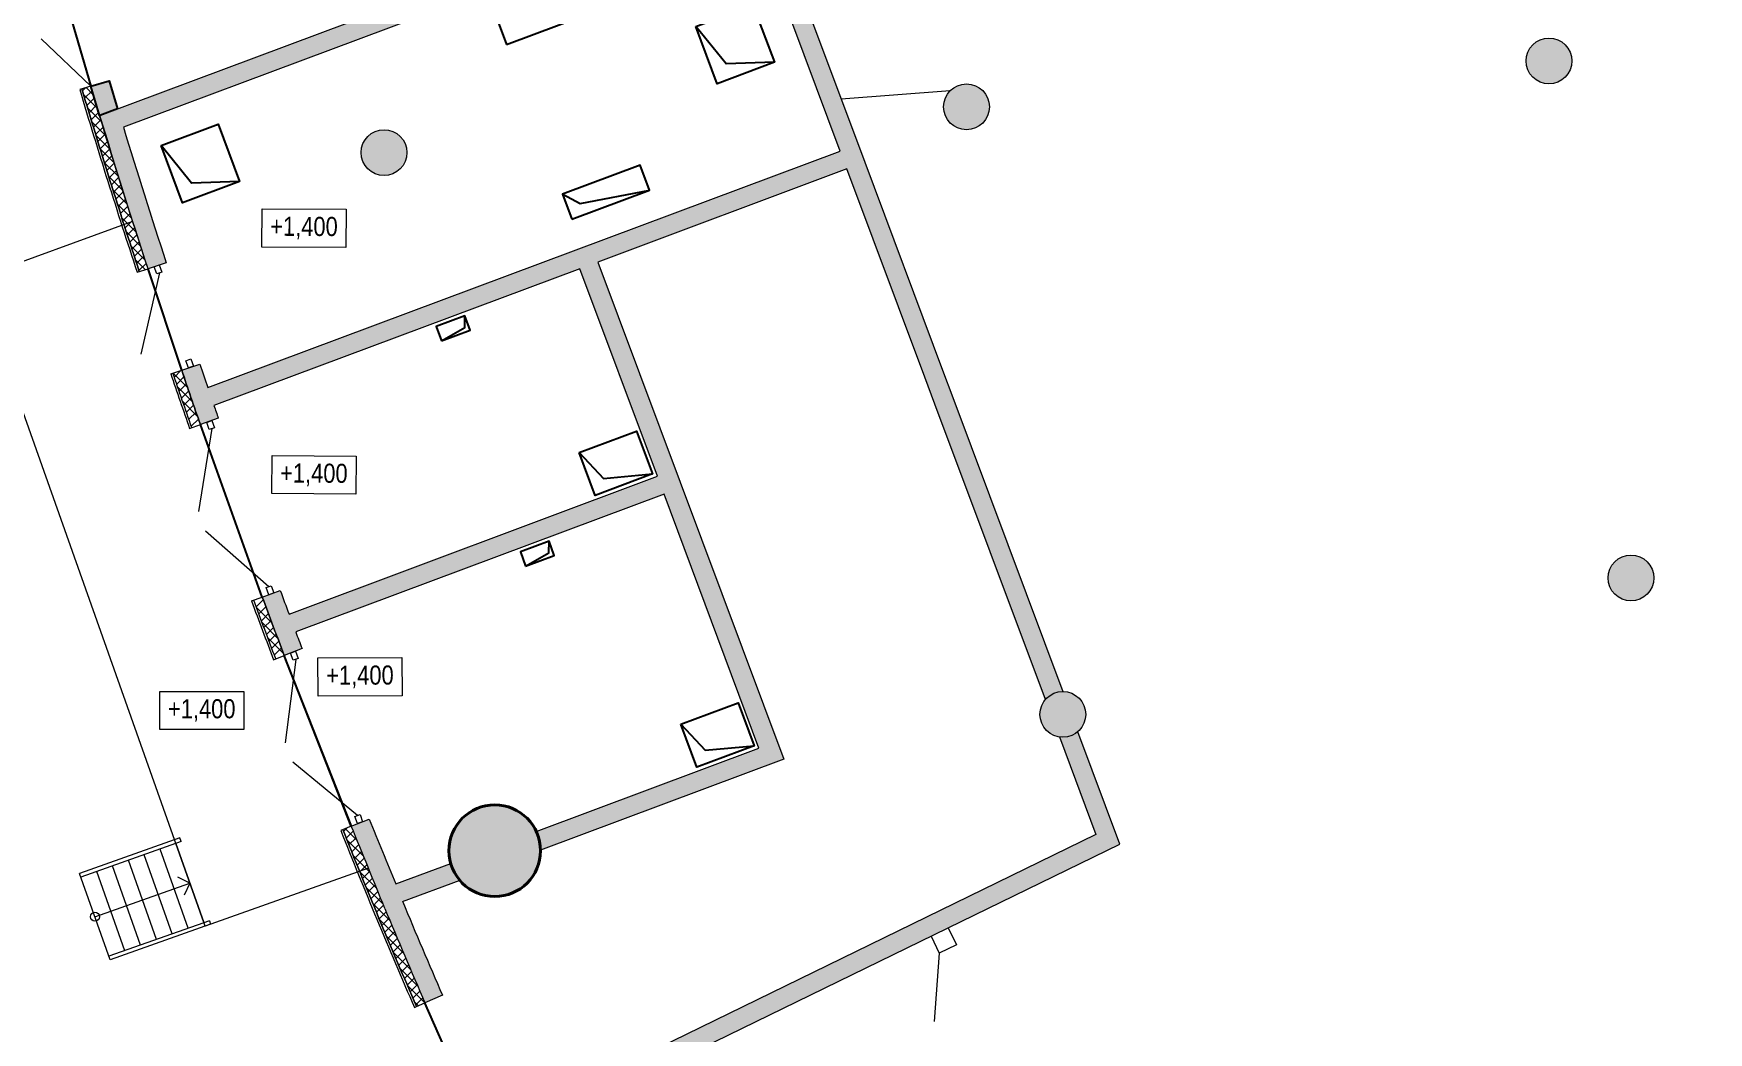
# Model space of a CAD drawing. Header units: millimetres. Extents: x 72919 to 485785, y -53256 to 338519.
# Drawn here: x 158212 to 180142, y 88263 to 101347 of the extents above; entities that cross this region are included whole.
import ezdxf

# ---------------------------------------------------------------- set-up
doc = ezdxf.new("R2010")
doc.units = ezdxf.units.MM
for name, color, linetype, lineweight in [('door', 177, 'Continuous', 9), ('gr', 251, 'Continuous', 40), ('h', 7, 'Continuous', 9), ('stairs', 4, 'Continuous', 5), ('wall', 5, 'Continuous', 40)]:
    doc.layers.add(name, color=color, linetype=linetype, lineweight=lineweight)
doc.styles.add('Шрифт надписей', font='ARIALN.TTF')

# ---------------------------------------------------------------- blocks, each defined once
blk = doc.blocks.new('678гне')
at = {"color": 0}
for q in [(-703757, 571799), (-703757, 571549)]:
    blk.add_line((-703882, 571674), q, dxfattribs=at)
at = {"color": 0, "ltscale": 100}
blk.add_line((-702562, 571674), (-703882, 571674), dxfattribs=at)
at = {"color": 0, "lineweight": 20, "ltscale": 0.769231}
for points in [[(-703957, 572274), (-702562, 572274)], [(-703957, 572224), (-703957, 572274)], [(-703957, 572224), (-702562, 572224)], [(-703882, 571124), (-703882, 572224)], [(-703882, 572224), (-703882, 571124)], [(-703662, 572224), (-703662, 571124)], [(-703442, 572224), (-703442, 571124)], [(-703222, 572224), (-703222, 571124)], [(-703002, 572224), (-703002, 571124)], [(-702782, 572224), (-702782, 571124)], [(-702562, 572274), (-702562, 571074)], [(-703957, 571124), (-702562, 571124)], [(-703957, 571124), (-703957, 571074)], [(-703957, 571074), (-702562, 571074)]]:
    blk.add_lwpolyline(points, dxfattribs=at)
at = {"color": 0, "ltscale": 100}
blk.add_circle((-702562, 571674), 59.6, dxfattribs=at)
blk = doc.blocks.new('Колонна ∅1200')
at = {"lineweight": 9, "ltscale": 400, "true_color": 0x000000}
h = blk.add_hatch(color=18, dxfattribs=at)
h.dxf.hatch_style = 1
edge = h.paths.add_edge_path()
edge.add_arc((0, 0), 600, 0, 360)
at = {"color": 18, "ltscale": 400, "true_color": 0x000000}
blk.add_circle((0, 0), 600, dxfattribs=at)
blk = doc.blocks.new('Откосы  по обваловке')
at = {"layer": 'gr', "lineweight": 18, "flags": 128}
blk.add_lwpolyline([(35031.925, 32976.24), (35000.313, 32965.903, 0.175307), (34958.044, 32932.885), (34956.899, 32931.005)], format="xyb", dxfattribs=at)

msp = doc.modelspace()

# ---------------------------------------------------------------- hatches: boundary and pattern name
at = {"ltscale": 500, "true_color": 0x000000}
h = msp.add_hatch(color=18, dxfattribs=at)
h.dxf.hatch_style = 1
edge = h.paths.add_edge_path()
edge.add_arc((263143.70364, 131837.54228), 108494.32087, 196.9975397186, 197.9810010821)
edge.add_line((159948.36126, 98345.17042), (159711.15365, 98266.20157))
edge.add_arc((263018.83782, 131798.90864), 108613.62738, 196.873252995, 197.9829450442, ccw=False)
edge.add_line((159081.11547, 100273.20602), (167665.84113, 103483.70935))
edge.add_line((167665.84113, 103483.70935), (169095.80376, 99660.06064))
edge.add_line((169095.80376, 99660.06064), (172435.62899, 90729.53467))
edge.add_line((172435.62899, 90729.53467), (164198.76819, 86712.99319))
edge.add_line((164198.76819, 86712.99319), (163824.3974, 87542.74666))
edge.add_line((163824.3974, 87542.74666), (164053.27444, 87643.33111))
edge.add_line((164053.27444, 87643.33111), (164320.01656, 87050.25681))
edge.add_line((164320.01656, 87050.25681), (172121.91094, 90854.69555))
edge.add_line((172121.91094, 90854.69555), (168861.64293, 99572.4895))
edge.add_line((168861.64293, 99572.4895), (165598.76025, 98352.24135))
edge.add_line((165598.76025, 98352.24135), (168034.9109, 91843.26522))
edge.add_line((168034.9109, 91843.26522), (164850.288, 90651.33872))
edge.add_arc((164250.33218, 90644.05743), 600, 0.695328851, 24.966218696)
edge.add_line((164794.26626, 90897.30773), (167710.55281, 91988.80249))
edge.add_line((167710.55281, 91988.80249), (166467.54783, 95314.07521))
edge.add_line((166467.54783, 95314.07521), (161645.37886, 93509.25524))
edge.add_arc((263018.83769, 131798.9086), 108363.62725, 200.6919950121, 200.8152830305)
edge.add_line((161728.00446, 93291.21049), (161495.41846, 93199.49489))
edge.add_arc((263018.88712, 131798.78688), 108613.62729, 200.3852078305, 200.816837714, ccw=False)
edge.add_line((161207.51954, 93965.39604), (161443.05793, 94049.97419))
edge.add_arc((186046.81426, 103083.80565), 26209.82518, 200.161864586, 200.877427897)
edge.add_line((161557.79668, 93743.41195), (166383.45799, 95549.53901))
edge.add_line((166383.45799, 95549.53901), (165364.59942, 98264.67022))
edge.add_line((165364.59942, 98264.67022), (160574.78945, 96473.38399))
edge.add_arc((263018.8376, 131798.90857), 108363.62714, 199.0256014055, 199.1177533166)
edge.add_line((160631.73788, 96308.66343), (160396.41874, 96224.16401))
edge.add_arc((264229.99691, 132211.72021), 109893.20341, 198.7225688305, 199.1157439088, ccw=False)
edge.add_line((160151.91162, 96937.53248), (160389.11598, 97016.50025))
edge.add_arc((263018.83774, 131798.90862), 108363.6273, 198.722118453, 198.8933692235)
edge.add_line((160493.53503, 96709.90714), (168774.0718, 99806.65034))
edge.add_line((168774.0718, 99806.65034), (167519.25143, 103161.97738))
edge.add_line((167519.25143, 103161.97738), (159388.7066, 100121.32795))
edge = h.paths.add_edge_path(flags=17)
edge.add_arc((164250.33218, 90644.05743), 600, 196.073073787, 220.343963632)
edge.add_line((163793.02909, 90255.63255), (163045.61684, 89975.89442))
edge.add_line((163045.61684, 89975.89442), (163566.45327, 88751.0789))
edge.add_line((163566.45327, 88751.0789), (163336.85144, 88652.15674))
edge.add_line((163336.85144, 88652.15674), (162816.21182, 89890.03373))
edge.add_arc((263018.74319, 131798.86937), 108613.52492, 202.0829629262, 202.6966950087, ccw=False)
edge.add_line((162373.05635, 90965.75148), (162605.63869, 91057.46563))
edge.add_arc((263018.83774, 131798.90862), 108363.6273, 202.084260349, 202.5694455616)
edge.add_line((162954.23655, 90208.62959), (163673.78656, 90477.93957))
h = msp.add_hatch(color=18, dxfattribs=at)
h.dxf.hatch_style = 1
edge = h.paths.add_edge_path()
edge.add_arc((178053.99458, 100985.97321), 300, 0, 360)
h = msp.add_hatch(color=18, dxfattribs=at)
h.dxf.hatch_style = 1
h.paths.add_polyline_path([(159200.26686, 100725.09691), (158960.26445, 100655.08356), (158960.26445, 100655.08354), (159075.87992, 100271.61476), (159081.11547, 100273.20602), (159310.54027, 100359.00598, -0.0008821034)])
h = msp.add_hatch(color=18, dxfattribs=at)
h.dxf.hatch_style = 1
edge = h.paths.add_edge_path()
edge.add_arc((170427.51463, 100386.8361), 300, 0, 360)
h = msp.add_hatch(color=18, dxfattribs=at)
h.dxf.hatch_style = 1
edge = h.paths.add_edge_path()
edge.add_arc((162801.08203, 99787.1195), 299.91611, 0, 360)
h = msp.add_hatch(color=18, dxfattribs=at)
h.dxf.hatch_style = 1
edge = h.paths.add_edge_path()
edge.add_arc((179127.59196, 94215.7715), 300, 0, 360)
h = msp.add_hatch(color=18, dxfattribs=at)
h.dxf.hatch_style = 1
edge = h.paths.add_edge_path()
edge.add_arc((171688.96207, 92429.91446), 300, 0, 360)

# ---------------------------------------------------------------- linework, layer by layer
at = {"color": 18, "ltscale": 500, "true_color": 0x000000}
for points in [[(415650.43379, 180914.99944, 0.4142135624), (336810.43379, 259754.99944), (221610.43379, 259754.99944, 0.4142135624), (142770.43379, 180914.99944), (142770.43379, 104414.99944, 0.4142135624), (221610.43379, 25574.99944), (336810.43379, 25574.99944, 0.4142135624), (415650.43379, 104414.99944)], [(414950.43379, 180914.99944, 0.4142135624), (336810.43379, 259054.99944), (221610.43379, 259054.99944, 0.4142135624), (143470.43379, 180914.99944), (143470.43379, 104414.99944, 0.4142135624), (221610.43379, 26274.99944), (336810.43379, 26274.99944, 0.4142135624), (414950.43379, 104414.99944)]]:
    msp.add_lwpolyline(points, format="xyb", close=True, dxfattribs=at)
msp.add_lwpolyline([(163302.39845, 52395.45874, -0.1841557629), (143470.43379, 104414.99944, -0.1841557629)], format="xyb", dxfattribs=at)
for points in [[(158455.68671, 102393.69055), (158960.26445, 100655.08354)], [(164405.41277, 101202.02123), (165421.78355, 101581.7783), (165299.28128, 101909.63984), (164282.91049, 101529.88278), (164405.41277, 101202.02123)], [(167912.11809, 100969.54271), (167281.0595, 100948.15422), (166882.57579, 101438.62976)], [(158960.26445, 100655.08356), (159200.26686, 100725.09691), (159310.54027, 100359.00598), (159081.11547, 100273.20602), (159075.87992, 100271.61476), (158960.26445, 100655.08356)], [(160910.75113, 99409.36927), (160279.69254, 99387.98078), (159881.20884, 99878.45633)], [(165260.82938, 98914.67992), (166277.20016, 99294.43698), (166154.69788, 99622.29852), (165138.3271, 99242.54146), (165260.82938, 98914.67992)], [(165140.25634, 99242.91759), (165371.20869, 99119.34698), (166280.06615, 99295.16312)], [(160151.91162, 96937.53248), (159711.15365, 98266.20157)], [(163553.50045, 97320.468), (163928.15779, 97460.58181), (163859.36715, 97648.36472), (163484.70981, 97508.25091), (163553.50045, 97320.468)], [(163553.50045, 97320.468), (163857.37646, 97495.06125), (163859.36715, 97648.36472)], [(161207.50842, 93965.39204), (160396.41874, 96224.16401)], [(165358.15699, 95859.85734), (165675.3957, 95520.53074), (166315.67032, 95577.57708)], [(164655.41198, 94369.74899), (165030.06932, 94509.8628), (164961.27868, 94697.6457), (164586.62134, 94557.53189), (164655.41198, 94369.74899)], [(164655.41198, 94369.74899), (164959.28799, 94544.34224), (164961.27868, 94697.6457)], [(162373.98063, 90963.47336), (161495.38635, 93199.48223)], [(162373.08158, 90965.76143), (161495.41846, 93199.49489)], [(166688.69753, 92300.41047), (167005.93624, 91961.08387), (167646.21087, 92018.13021)], [(163824.3974, 87542.74666), (163336.85144, 88652.15674)]]:
    msp.add_lwpolyline(points, dxfattribs=at)
for points in [[(166882.57579, 101438.62976), (167631.89047, 101718.85739), (167912.11809, 100969.54271), (167162.80341, 100689.31509)], [(159881.20884, 99878.45633), (160630.52351, 100158.68395), (160910.75113, 99409.36927), (160161.43646, 99129.14165)], [(165356.22774, 95859.4812), (166105.58498, 96139.595), (166315.67032, 95577.57708), (165566.31309, 95297.46328)], [(166686.76829, 92300.03433), (167436.12552, 92580.14813), (167646.21087, 92018.13021), (166896.85363, 91738.01641)]]:
    msp.add_lwpolyline(points, close=True, dxfattribs=at)
at = {"layer": 'door', "linetype": 'ByBlock', "ltscale": 100}
for p, q in [((158309.99584, 101277.29795), (158960.26445, 100655.08356)), ((170070.61081, 89303.15713), (170005.09352, 88405.54503))]:
    msp.add_line(p, q, dxfattribs=at)
at = {"layer": 'door', "ltscale": 100}
for p, q in [((159792.35045, 98292.36188), (159858.90063, 98316.25901)), ((159826.1461, 98198.2457), (159792.35045, 98292.36188)), ((159858.90063, 98316.25901), (159892.69628, 98222.14283)), ((159859.42119, 98210.19427), (159614.88673, 97145.64761)), ((159892.69628, 98222.14283), (159826.1461, 98198.2457)), ((160206.43883, 97060.1813), (160272.98902, 97084.07843)), ((160240.23448, 96966.06512), (160206.43883, 97060.1813)), ((160306.78466, 96989.96225), (160240.23448, 96966.06512)), ((160272.98902, 97084.07843), (160306.78466, 96989.96225)), ((160479.69413, 96254.0669), (160546.24432, 96277.96403)), ((160546.24432, 96277.96403), (160580.03996, 96183.84785)), ((160546.76487, 96171.89929), (160371.37315, 95085.97215)), ((160513.48978, 96159.95072), (160479.69413, 96254.0669)), ((160580.03996, 96183.84785), (160513.48978, 96159.95072)), ((161291.60682, 94101.84733), (160465.47432, 94828.14279)), ((161258.33593, 94089.89507), (161324.88612, 94113.7922)), ((161292.13158, 93995.7789), (161258.33593, 94089.89507)), ((161324.88612, 94113.7922), (161358.68176, 94019.67603)), ((161358.68176, 94019.67603), (161292.13158, 93995.7789)), ((161577.45286, 93233.01629), (161644.00304, 93256.91342)), ((161611.2485, 93138.90012), (161577.45286, 93233.01629)), ((161644.00304, 93256.91342), (161677.79869, 93162.79725)), ((161647.39375, 93149.54096), (161505.59631, 92058.71857)), ((161677.79869, 93162.79725), (161611.2485, 93138.90012)), ((162453.77786, 91105.02519), (161606.28749, 91803.37095)), ((162420.50277, 91093.07662), (162487.05295, 91116.97375)), ((162454.29841, 90998.96045), (162420.50277, 91093.07662)), ((162520.8486, 91022.85758), (162454.29841, 90998.96045)), ((162487.05295, 91116.97375), (162520.8486, 91022.85758))]:
    msp.add_line(p, q, dxfattribs=at)
at = {"layer": 'h'}
for points in [[(161204.32181, 99049.83862), (162304.31069, 99044.89229), (162302.06236, 98544.89735), (161202.07348, 98549.84367)], [(161334.51332, 95820.04074), (162434.47899, 95811.34955), (162430.52845, 95311.36516), (161330.56278, 95320.05635)], [(161935.03023, 93168.16314), (163035.02245, 93172.30158), (163036.90356, 92672.30512), (161936.91134, 92668.16667)], [(159864.57719, 92730.64392), (160964.57689, 92729.83302), (160964.2083, 92229.83316), (159864.2086, 92230.64406)]]:
    msp.add_lwpolyline(points, close=True, dxfattribs=at)
at = {"layer": 'wall', "color": 18, "lineweight": 18, "ltscale": 0.007407, "true_color": 0x000000}
for p, q in [((158960.26445, 100655.08356), (158816.55366, 100612.10439)), ((170213.77948, 100596.85046), (168787.44539, 100484.59553)), ((171643.72348, 92133.34496), (172121.91094, 90854.69555)), ((162373.05635, 90965.75148), (162233.66187, 90910.3513)), ((172121.91094, 90854.69555), (164320.01656, 87050.25681)), ((166947.24667, 88053.2341), (170187.72021, 89633.38662))]:
    msp.add_line(p, q, dxfattribs=at)
at = {"layer": 'wall', "color": 18, "lineweight": 18, "ltscale": 0.007407, "true_color": 0x000000, "extrusion": (0.707107, -0.707107, 0)}
msp.add_line((160055.76358, 96847.84223), (160142.23107, 96934.30972), dxfattribs=at)
at = {"layer": 'wall', "color": 18, "lineweight": 18, "ltscale": 0.007407, "true_color": 0x000000, "extrusion": (-0.707107, -0.707107, 0)}
msp.add_line((160229.78919, 96708.96645), (160038.85941, 96899.89623), dxfattribs=at)
at = {"layer": 'wall', "color": 18, "lineweight": 18, "ltscale": 0.007407, "true_color": 0x000000}
for points in [[(168861.64293, 99572.4895), (165598.76025, 98352.24135), (168034.9109, 91843.26522), (164850.288, 90651.33872, 0.1062994214), (164794.26626, 90897.30773), (167710.55281, 91988.80249), (166467.54783, 95314.07521), (161645.37886, 93509.25524, 0.0005379455), (161728.00446, 93291.21049), (161495.41846, 93199.49489, -0.0018833429), (161207.51954, 93965.39604), (161443.05793, 94049.97419, 0.0031222441), (161557.79668, 93743.41195), (166383.45799, 95549.53901), (165364.59942, 98264.67022), (160574.78945, 96473.38399, 0.0004020886), (160631.73788, 96308.66343), (160396.41874, 96224.16401, -0.0017155516), (160151.91162, 96937.53248), (160389.11598, 97016.50025, 0.0007472226), (160493.53503, 96709.90714), (168774.0718, 99806.65034), (167519.25143, 103161.97738), (159388.7066, 100121.32795, 0.0042911861), (159948.36126, 98345.17042), (159711.15365, 98266.20157, -0.0048419828), (159081.11547, 100273.20602), (167665.84113, 103483.70935), (169095.80376, 99660.06064), (169095.80376, 99660.06064)], [(159200.26686, 100725.09691), (158960.26445, 100655.08356, 0.0009219134), (159075.80485, 100271.59531)], [(162811.0139, 89887.85977), (162811.0139, 89887.85977, 0.0021645748), (162373.05635, 90965.75148), (162605.63869, 91057.46563, 0.002117023), (162954.23655, 90208.62959), (163673.78656, 90477.93957, 0.1062994214), (163793.02909, 90255.63255), (163037.67781, 89972.92303)]]:
    msp.add_lwpolyline(points, format="xyb", dxfattribs=at)
at = {"layer": 'wall', "color": 18, "lineweight": 18, "ltscale": 0.007407, "true_color": 0x000000, "extrusion": (0.707107, -0.707107, 0)}
for points, elevation in [([(183457.35873, 0), (183514.16995, 0)], 41194.74981), ([(183410.24299, 0), (183546.51971, 0)], 41282.24981), ([(183363.25191, 0), (183499.44765, 0)], 41369.74981), ([(183316.38528, 0), (183452.50036, 0)], 41457.24981), ([(183269.64288, 0), (183405.6776, 0)], 41544.74981), ([(183223.02449, 0), (183358.97916, 0)], 41632.24981), ([(183176.52988, 0), (183312.40481, 0)], 41719.74981), ([(183130.15885, 0), (183265.95434, 0)], 41807.24981), ([(183083.91117, 0), (183219.62753, 0)], 41894.74981), ([(183037.78664, 0), (183173.42416, 0)], 41982.24981), ([(182945.90613, 0), (183081.3869, 0)], 42157.24981), ([(182900.14973, 0), (183035.55257, 0)], 42244.74981), ([(182854.51563, 0), (182989.84083, 0)], 42332.24981), ([(182763.61345, 0), (182898.78427, 0)], 42507.24981), ([(182718.34496, 0), (182853.43904, 0)], 42594.74981), ([(182628.17215, 0), (182763.1136, 0)], 42769.74981), ([(182583.26741, 0), (182718.133, 0)], 42857.24981), ([(182538.48352, 0), (182673.27352, 0)], 42944.74981), ([(182493.82027, 0), (182628.53497, 0)], 43032.24981), ([(182449.27745, 0), (182583.91715, 0)], 43119.74981), ([(182360.55234, 0), (182495.04288, 0)], 43294.74981), ([(182316.36964, 0), (182450.78602, 0)], 43382.24981), ([(181615.17345, 0), (181748.93464, 0)], 44782.24981), ([(181572.1627, 0), (181705.86481, 0)], 44869.74981), ([(181529.2494, 0), (181662.89261, 0)], 44957.24981), ([(181486.43342, 0), (181620.01791, 0)], 45044.74981), ([(181358.56814, 0), (181491.9776, 0)], 45307.24981), ([(180206.73185, 0), (180338.58501, 0)], 47757.24981), ([(180166.96529, 0), (180298.76537, 0)], 47844.74981), ([(180127.29209, 0), (180259.03925, 0)], 47932.24981), ([(180087.71213, 0), (180219.40655, 0)], 48019.74981), ([(180008.8315, 0), (180140.42092, 0)], 48194.74981), ([(179016.76203, 0), (179084.62048, 0)], 50469.74981), ([(178979.13366, 0), (179109.74318, 0)], 50557.24981), ([(178867.02238, 0), (178997.42335, 0)], 50819.74981), ([(178792.92436, 0), (178923.18784, 0)], 50994.74981), ([(178719.3387, 0), (178849.46595, 0)], 51169.74981), ([(178682.73751, 0), (178812.79709, 0)], 51257.24981), ([(178646.2638, 0), (178776.25604, 0)], 51344.74981), ([(178573.69809, 0), (178703.55652, 0)], 51519.74981), ([(178501.63998, 0), (178631.36583, 0)], 51694.74981), ([(178465.80079, 0), (178595.4608, 0)], 51782.24981), ([(178430.08793, 0), (178559.68239, 0)], 51869.74981), ([(178359.0404, 0), (178488.50467, 0)], 52044.74981), ([(178288.49589, 0), (178417.83114, 0)], 52219.74981), ([(178253.41179, 0), (178382.68297, 0)], 52307.24981), ([(178218.45289, 0), (178347.66029, 0)], 52394.74981), ([(178183.61899, 0), (178312.7629, 0)], 52482.24981), ([(178148.90991, 0), (178277.99063, 0)], 52569.74981), ([(178079.86549, 0), (178208.82069, 0)], 52744.74981)]:
    msp.add_lwpolyline(points, dxfattribs=dict(at, elevation=elevation))
at = {"layer": 'wall', "color": 18, "lineweight": 18, "ltscale": 0.007407, "true_color": 0x000000, "extrusion": (-0.707107, -0.707107, 0)}
for points, elevation in [([(41493.40788, 0), (41239.70473, 0)], -183433.13647), ([(41987.53663, 0), (41730.8575, 0)], -183170.63647), ([(42153.91443, 0), (41896.21753, 0)], -183083.13647), ([(42321.14299, 0), (42062.41499, 0)], -182995.63647), ([(42489.23264, 0), (42229.4599, 0)], -182908.13647), ([(42828.03759, 0), (42566.13328, 0)], -182733.13647), ([(43170.41638, 0), (42906.32229, 0)], -182558.13647), ([(45094.5971, 0), (44821.97078, 0)], -181595.63647), ([(47879.14918, 0), (47589.70769, 0)], -180283.13647), ([(48072.32783, 0), (47781.64277, 0)], -180195.63647), ([(50677.5215, 0), (50458.33006, 0)], -179058.13647), ([(51089.67215, 0), (50781.85236, 0)], -178883.13647), ([(51508.68881, 0), (51196.49786, 0)], -178708.13647), ([(52150.75012, 0), (51831.61635, 0)], -178445.63647)]:
    msp.add_lwpolyline(points, dxfattribs=dict(at, elevation=elevation))
at = {"layer": 'wall', "color": 18, "lineweight": 18, "ltscale": 0.007407, "true_color": 0x000000}
for points in [[(158993.64612, 100543.72695), (158900.24065, 100637.13242)], [(159101.09732, 100188.78837), (158921.00958, 100368.87612)], [(159155.69046, 100010.45155), (158974.90133, 100191.24067)], [(159142.53747, 99646.92672), (159238.39215, 99742.78141)], [(171460.22099, 92624.02144), (170014.25345, 96490.4665), (170014.25345, 96490.4665), (169881.14286, 96846.39758), (169881.14286, 96846.39758), (168861.64293, 99572.4895)], [(169095.80376, 99660.06064), (170114.76985, 96935.39619), (170114.76985, 96935.39619), (170247.88044, 96579.4651), (170247.88044, 96579.4651), (171687.53111, 92729.91105)], [(159437.60998, 99109.81359), (159253.17432, 99294.24925)], [(159350.36527, 98988.54872), (159445.83715, 99084.02059)], [(162598.50006, 90413.21407), (160459.72577, 89654.57186), (157453.88018, 98137.78424), (159511.36212, 98888.08173)], [(159674.33542, 98378.11341), (159486.80248, 98565.64635)], [(159531.84914, 98427.57047), (159627.00095, 98522.72227)], [(159674.56695, 98254.13819), (159546.80238, 98381.90276)], [(160009.72327, 96890.19651), (160152.04623, 96937.57728)], [(160359.20271, 96332.06556), (160165.70232, 96525.56595)], [(160213.40091, 96386.76113), (160307.81803, 96481.17825)], [(160245.13465, 96294.75118), (160339.51051, 96389.12704)], [(160255.34116, 96173.50525), (160396.52492, 96224.20213)], [(161066.32324, 93914.69466), (161207.51954, 93965.39604)], [(161127.57037, 93836.10736), (161220.88006, 93929.41705)], [(161161.19075, 93745.98405), (161254.46267, 93839.25597)], [(161330.28362, 93296.35849), (161423.36845, 93389.44332)], [(161355.83016, 93144.45105), (161495.41846, 93199.49489)], [(170187.72021, 89633.38662), (172435.62899, 90729.53467), (171884.73503, 92202.59762)], [(162372.99586, 90965.72763), (162233.4414, 90910.69713)], [(162342.08914, 90719.59709), (162434.39464, 90811.90259)], [(162530.89283, 90571.80853), (162314.72614, 90787.97521)], [(162377.53615, 90631.30042), (162469.79249, 90723.55676)], [(162448.70304, 90454.97994), (162540.86173, 90547.13863)], [(162520.23281, 90279.02233), (162612.29472, 90371.08424)], [(162876.03751, 89731.6891), (162653.68651, 89954.0401)], [(162664.37639, 89928.19116), (162756.01855, 90024.69422)], [(162883.28519, 89404.63785), (162974.87618, 89496.22884)], [(169963.01264, 89523.81244), (170070.61081, 89303.15713)], [(170187.72021, 89633.38662), (170295.31838, 89412.73131), (170070.61081, 89303.15713)], [(163148.39998, 89088.09557), (162921.02335, 89315.4722)], [(162956.96867, 89230.83395), (163048.46801, 89322.33329)], [(163241.91666, 88870.83521), (163012.78315, 89099.96872)], [(163180.14579, 88711.54895), (163271.37516, 88802.77832)], [(163200.07776, 88590.54297), (163227.57745, 88602.53326)], [(163566.45327, 88751.07889), (163337.5762, 88650.49444)]]:
    msp.add_lwpolyline(points, dxfattribs=at)
at = {"layer": 'wall', "color": 18, "lineweight": 18, "ltscale": 0.007407, "true_color": 0x000000, "extrusion": (-0.707107, 0.707107, 0)}
for points, elevation in [([(-182809.0036, 0), (-182944.25147, 0)], -42419.74981), ([(-178537.60568, 0), (-178667.39767, 0)], -51607.24981)]:
    msp.add_lwpolyline(points, dxfattribs=dict(at, elevation=elevation))
at = {"layer": 'wall', "color": 18, "lineweight": 18, "ltscale": 0.007407, "true_color": 0x000000, "extrusion": (0.707107, 0.707107, 0)}
for points, elevation in [([(-42998.77467, 0), (-42735.7829, 0)], 182645.63647), ([(-48266.51763, 0), (-47974.5717, 0)], 180108.13647), ([(-51298.304, 0), (-50988.3231, 0)], 178795.63647), ([(-51934.87148, 0), (-51618.10609, 0)], 178533.13647), ([(-52810.05407, 0), (-52483.46407, 0)], 178183.13647), ([(-52777.63738, 0), (-52704.66532, 0)], 178095.63647)]:
    msp.add_lwpolyline(points, dxfattribs=dict(at, elevation=elevation))
at = {"layer": 'wall', "color": 18, "lineweight": 18, "ltscale": 0.007407, "true_color": 0x000000, "extrusion": (-0.313138, 0.949708, 0), "elevation": 43312.51903}
msp.add_lwpolyline([(-182299.7867, 0), (-182449.7867, 0)], dxfattribs=at)
at = {"layer": 'wall', "color": 18, "lineweight": 18, "ltscale": 0.007407, "true_color": 0x000000, "extrusion": (0.399676, -0.916656, 0), "elevation": -15979.85278}
msp.add_lwpolyline([(185035.92961, 0), (185155.92961, 0)], dxfattribs=at)
at = {"layer": 'wall', "color": 18, "lineweight": 18, "ltscale": 0.007407, "true_color": 0x000000}
for centre in [(178053.93223, 100986.54583), (170427.51463, 100386.33375), (162801.07368, 99787.03561), (179127.59196, 94215.7715), (171688.96207, 92429.91446)]:
    msp.add_circle(centre, 300, dxfattribs=at)
for centre, radius, start, end in [((263010.43379, 131794.99944), 108360, 196.6621983343, 196.8643614816), ((244969.31282, 126377.56363), 89923.06045, 196.6501959034, 198.2484467587), ((244969.31282, 126377.56363), 89893.06045, 196.6501959034, 198.2484467587), ((262916.94088, 131757.25023), 108503.60914, 198.7178439453, 199.1160528597), ((262917.865, 131757.5022), 108654.56567, 198.7173927347, 199.1168973774), ((262917.865, 131757.5022), 108654.56567, 200.3824832017, 200.8163922716), ((262916.94088, 131757.25023), 108503.60914, 200.3833995231, 200.8154674464), ((233283.63944, 119148.06877), 76455.66036, 201.6745835705, 203.5579524557), ((233283.63944, 119148.06877), 76425.66036, 201.6745835705, 203.5579524557), ((263309.95068, 131924.61265), 108686.33443, 202.7035123794, 203.4051613359), ((263307.56575, 131923.56545), 108933.72978, 202.6985867296, 203.4058859233)]:
    msp.add_arc(centre, radius, start, end, dxfattribs=at)
at = {"layer": 'wall', "color": 18, "lineweight": 18, "ltscale": 0.007407, "true_color": 0x000000, "extrusion": (0, 0, -1)}
for centre, radius, start, end in [((-244969.31282, 126377.56363), 89893.06045, 341.7515532413, 343.3498040966), ((-244969.31282, 126377.56363), 89773.06045, 341.7515532413, 343.3498040966), ((-262917.865, 131757.5022), 108624.56567, 340.883278146, 341.2825232408), ((-262917.865, 131757.5022), 108624.56567, 339.1838022892, 339.6173427697), ((-233283.63944, 119148.06877), 76425.66036, 336.4420475443, 338.3254164295)]:
    msp.add_arc(centre, radius, start, end, dxfattribs=at)

# ---------------------------------------------------------------- block references
at = {"layer": 'stairs', "color": 4, "lineweight": 18, "ltscale": 0.007407, "rotation": 199.530047446649}
msp.add_blockref('678гне', (-694236.71178, 393695.62133), dxfattribs=at)
at = {"layer": 'wall', "color": 18, "lineweight": 18, "ltscale": 0.007407, "true_color": 0x000000, "xscale": 999.9999999999999, "yscale": 999.9999999999999, "zscale": 999.9999999999999, "rotation": 71.89262594900111}
msp.add_blockref('Откосы  по обваловке', (20598007.21244, -43408295.21277), dxfattribs=at)
at = {"layer": 'wall', "color": 18, "lineweight": 18, "ltscale": 0.007407, "true_color": 0x000000}
msp.add_blockref('Колонна ∅1200', (164250.33218, 90644.05743), dxfattribs=at)

# ---------------------------------------------------------------- texts
at = {"layer": 'h', "char_height": 250, "attachment_point": 5, "style": 'Шрифт надписей'}
for insert, rotation in [((161753.19208, 98797.36798), 359.74235949), ((161882.52089, 95565.70295), 359.547296651), ((162485.9669, 92920.23413), 0.215560038), ((160414.39275, 92480.23854), 359.957762591)]:
    msp.add_mtext_dynamic_manual_height_columns('+1,400', width=5.8397345, gutter_width=50, heights=[0], dxfattribs=dict(at, insert=insert, rotation=rotation))

doc.saveas('drawing.dxf')
